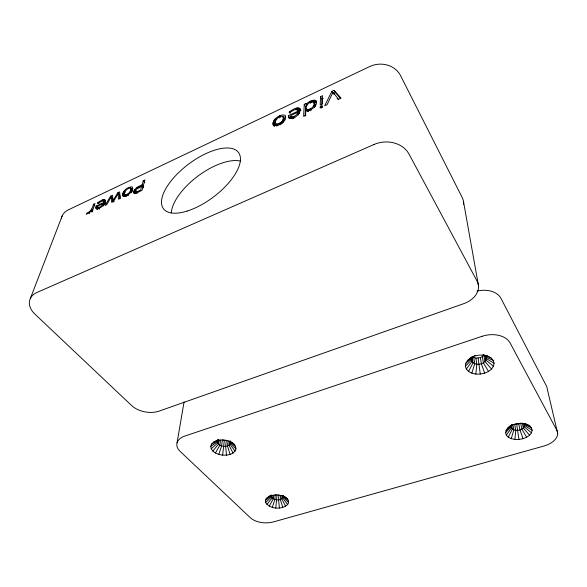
<?xml version="1.0" encoding="UTF-8"?>
<svg xmlns="http://www.w3.org/2000/svg" width="587" height="587" viewBox="0 0 587 587"><rect width="100%" height="100%" fill="white"/><g stroke="black" fill="none" stroke-linecap="round" stroke-linejoin="round"><path stroke-width="0.88" d="M275.464 123.864C279.118 125.17 285.546 119.858 282.589 116.27C277.878 115.837 272.126 122.096 276.895 126.08L275.193 123.453M103.694 201.994L103.576 201.165L102.446 200.908L97.611 203.484L97.97 202.427L101.5 200.336L103.473 199.624L105.176 199.976C105.616 204.371 100.656 208.921 96.378 208.803L95.908 208.062L96.378 205.986L103.547 202.61L103.694 201.994L104.78 203.249M119.946 198.802L119.931 195.486L118.317 193.578L118.405 199.184L120.1 198.384L119.675 191.868L117.826 192.741L113.064 200.46L114.149 201.73M321.669 104.853L321.83 98.998L320.48 96.701L322.637 95.674L322.424 104.016L320.231 105.044L320.48 96.701M305.137 116.05L305.644 106.621L304.264 104.354L305.996 103.539L306.913 105.051M304.264 104.354L303.596 116.336L305.768 115.323C305.401 111.721 305.394 110.055 309.07 110.349C311.917 109.277 314.771 107.494 316.092 104.64C318.697 97.2 308.248 100.832 306.223 104.515L305.996 103.539M282.941 495.516L282.802 498.011L287.645 504.615C281.657 509.861 270.181 509.391 265.588 502.553L265.361 500.498L266.271 498.532L271.304 494.951M283.389 495.34C283.558 501.195 273.813 501.063 271.436 496.94L271.326 495.876L265.361 500.498M124.246 194.649L124.466 194.913C127.753 195.148 131.246 191.678 130.923 188.332L130.696 188.067C127.416 187.84 123.96 191.325 124.246 194.649L125.545 196.197M280.557 495.325L280.315 499.478L282.809 507.425M281.965 495.538L281.775 498.862L285.642 506.251M278.862 494.812L278.568 499.794L279.419 508.026M277.005 494.804L275.802 508.012M275.2 494.467L274.885 499.449L272.302 507.366M272.287 495.465L272.119 497.952L266.931 504.504M273.527 495.494L273.307 498.818L269.242 506.163M271.546 495.281L271.436 496.94L265.588 502.553M288.444 115.632L289.853 117.87L289.787 118.684L288.378 116.439L288.444 115.632L298.086 111.097C297.022 106.893 291.181 111.919 289.237 112.909L289.332 111.787C292.289 110.077 298.585 105.066 300.874 110.143M526.686 437.234L523.024 438.687L518.967 439.443L514.902 439.428L515.775 430.308L514.623 424.291L518.791 423.895L520.669 423.132L521.858 429.156L526.686 437.234L529.606 435.216L531.484 432.824L532.138 430.286L531.484 427.857L529.577 425.78L524.991 423.653M491.033 357.857L482.903 354.871C487.599 355.59 493.425 357.776 494.063 363.199C493.249 371.608 483.123 374.719 475.866 374.073L476.835 364.197L475.859 358.121L472.095 356.742M218.085 439.993L213.529 442.172L211.547 444.132L210.74 446.421C211.1 452.195 217.711 454.521 222.62 455.138L224.322 440.382L226.325 440.389L225.621 446.311L226.509 455.152C230.324 454.69 235.013 453.127 235.937 448.894L235.592 446.494L234.044 444.198L230.779 441.644M230.412 440.837L230.023 444.22C226.619 448.285 216.192 446.465 217.726 440.074M229.48 440.984L228.989 445.217L233.046 453.061M228.064 440.859L227.47 445.937L230.097 454.433M220.521 440.111L219.883 445.188L215.407 453.003M219.068 439.957L218.533 444.19L212.78 451.08M218.144 439.626L217.711 443.009L211.166 448.813M475.866 374.073C471.361 373.523 466.129 371.189 465.366 366.2C465.3 361.665 469.123 358.569 472.784 356.617M467.656 360.323L472.63 357.057L471.434 360.095C473.357 367.315 487.973 364.564 485.882 356.808M177.083 442.73L184.061 401.89M143.397 187.825L141.805 185.874C139.427 187.143 135.443 188.339 135.362 191.597L136.632 193.116M133.513 192.353C134.364 188.288 138.737 186.446 142.105 184.824L143.272 180.73L144.952 179.938L141.966 190.445L134.981 193.336L133.843 193.196L133.513 192.353L134.584 193.644M274.349 126.286L274.547 124.349L275.552 122.345L274.129 120.137C276.668 117.195 280.997 113.841 285.025 115.25L285.517 116.043C287.689 122.595 268.406 131.429 274.129 120.137M306.348 108.903L306.634 109.329C310.266 110.261 315.182 106.372 314.111 102.365C309.657 99.673 302.731 107.7 308.021 111.611M514.902 439.428L511.218 438.65L508.254 437.183L506.317 435.15L505.583 432.758L506.141 430.227L507.96 427.806L510.998 425.274M124.649 194.767L124.099 196.572L122.485 194.657C123.431 190.437 127.739 186.739 132.06 186.835L132.552 187.297C132.911 191.912 127.063 197.137 122.676 195.838L122.485 194.657M524.286 423.829C525.937 430.352 514.755 432.487 511.343 428.07L511.277 425.516L506.141 430.227M98.022 207.849L97.574 209.339L95.93 207.475M141.805 185.874L140.572 190.166L136.976 191.736L135.362 191.597M511.218 438.65L513.867 429.897L512.891 424.739M471.823 373.163L474.744 363.72L473.782 357.652M218.797 454.397L221.629 445.915L222.363 439.993L224.322 440.382M93.436 204.261C92.68 207.908 90.78 211.966 86.891 213.066L86.274 214.292L88.446 213.257L91.293 210.652L90.963 212.046L92.262 211.437L94.991 203.528L93.436 204.261L95.072 206.118M297.969 112.154L290.631 115.602L290.77 116.571C293.427 118.134 297.227 114.744 297.969 112.154L298.9 113.665M235.592 446.494L230.28 441.806L230.023 444.22L235.057 451.154M30.465 298.181L62.361 215.436M136.037 192.015L135.252 193.607L133.638 191.663M332.939 92.298L327.135 104.633L324.692 105.763L331.853 91.337L334.069 90.295L341.047 98.139L338.611 99.262L332.939 92.298L334.274 94.624M320.355 106.621L319.952 107.45L320.311 107.913L322.16 107.054L322.549 106.232L322.19 105.755L320.355 106.621L321.265 108.162M287.645 504.615L288.621 502.67L288.459 500.616L287.175 498.642L284.526 496.507M508.254 437.183L512.341 429.134L511.534 424.834M113.071 202.031L112.763 198.868L111.141 196.975L106.768 204.636L105.117 205.413L110.605 196.153L112.491 195.266L113.064 200.46M468.529 371.432L473.049 362.817L472.234 357.608M103.187 203.601L97.735 206.169C97.237 209.941 103.077 205.34 103.187 203.601L104.273 204.856M118.317 193.578L113.43 201.51L111.691 202.332L111.141 196.975M506.317 435.15L511.343 428.07L511.028 426.353M466.298 369.032L471.904 361.57L471.368 358.099M505.583 432.758L510.976 426.83M465.366 366.2L471.434 360.095L471.163 358.363M507.96 427.806L511.996 424.717M475.859 358.121L480.364 357.644L483.901 355.495L484.935 361.57L491.583 369.04M465.829 363.199L471.684 358.54M470.679 357.857L475.675 355.267M210.74 446.421L217.506 441.769L217.931 440.588L211.547 444.132M266.271 498.532L270.424 495.78M213.529 442.172L218.181 439.949M305.644 106.621L306.796 106.078M321.83 98.998L323.268 98.323M340.643 98.528L335.397 92.621L333.189 93.663L331.853 91.337M289.853 117.87L291.453 117.121M142.56 187.312L143.698 186.776L142.105 184.824M268.244 496.859C274.158 493.902 282.024 494.313 287.175 498.642M510.851 425.736C515.694 423.322 521.395 422.684 526.598 424.254M313.502 102.842L316.474 102.461L315.109 100.172M474.619 356.06L479.065 355.113L483.585 355.113L487.709 356.06M216.486 440.756C222.414 439.098 229.348 440.008 234.044 444.198M131.774 188.823L132.853 188.632M298.013 110.341L300.815 110.437L299.436 108.177M104.075 202.779L104.956 202.823M131.459 189.88L131.936 189.865M222.62 455.138L226.509 455.152M284.343 117.011L285.553 117.055M314.221 103.906L315.476 104.655L315.674 105.946M298.379 111.699L299.421 112.711L297.484 109.622M529.577 425.78L524.081 423.543L529.643 425.846M484.605 355.788L485.735 357.057L493.219 360.323M531.484 427.857L524.286 424.291L524.631 425.546L532.138 430.286M494.063 363.199L486.183 358.54L485.735 357.057M283.998 118.493L284.842 119.726L282.589 116.27M493.498 366.207L485.904 360.095L485.163 355.759M531.484 432.824L524.308 426.859L523.619 423.418M288.459 500.616L283.205 495.934L283.301 496.998L288.621 502.67M230.471 443.046L235.937 448.894M88.6 212.311L89.708 213.551M91.719 209.067L92.819 210.307M91.374 209.662L92.475 210.894M90.934 210.256L92.401 211.892M96.121 206.741L97.765 208.612M95.908 208.062L97.009 209.302M529.606 435.216L523.355 428.099L522.32 422.941M98.462 207.673L99.563 208.921M98.088 207.688L99.181 208.935M96.378 205.986L98.902 208.847M97.97 202.427L99.056 203.667M102.571 204.716L103.664 205.971M103.547 202.61L104.64 203.865M337.158 98.389L338.281 99.68M104.207 199.558L105.293 200.805M103.473 199.624L105.095 201.502L104.192 201.759L102.571 199.888M103.327 200.945L105.33 203.388L103.701 201.51M102.945 200.864L104.574 202.735M110.605 196.153L112.227 198.039M117.826 192.741L119.44 194.642M122.676 193.805L124.29 195.72M122.485 195.332L123.564 196.608M123.534 191.934L124.605 193.211M125.31 195.023L126.388 196.307M123.043 192.852L125.904 196.322M127.438 194.15L128.516 195.442M124.158 191.054L125.229 192.323M126.675 194.554L127.753 195.838M130.828 189.968L131.899 191.252M130.563 190.709L131.635 191.993M130.219 191.399L131.297 192.69M133.953 190.863L135.568 192.807M130.696 188.067L132.295 189.99M131.018 188.743L132.618 190.672M130.989 189.285L132.589 191.215M135.069 189.285L136.14 190.577M136.976 191.736L138.048 193.042M135.399 190.79L136.47 192.088M134.43 190.071L136.954 193.218M136.8 187.737L137.864 189.029M139.068 186.299L140.132 187.598M137.872 187.004L138.936 188.295M143.272 180.73L144.857 182.674M272.911 123.167L274.342 125.376M272.918 124.077L273.872 125.552M273.146 124.782L274.1 126.256M276.448 124.202L277.402 125.684M275.061 122.881L276.837 125.596M273.527 121.135L274.951 123.343M273.116 122.147L274.547 124.349M274.936 119.161L275.875 120.629M277.145 124.128L278.099 125.611M279.933 122.977L280.887 124.459M275.905 118.222L276.851 119.689M278.957 123.483L279.911 124.965M282.156 121.186L283.103 122.676M278.297 116.549L279.236 118.024M281.533 121.825L282.479 123.314M280.791 122.419L281.738 123.908M283.294 119.022L284.24 120.511M283.037 119.777L283.983 121.267M279.713 115.808L280.652 117.283M282.655 120.504L283.602 121.993M283.007 116.52L284.702 119.154M283.426 118.222L284.842 120.452M288.378 116.439L289.354 118.706M291.856 117.092L292.796 118.596M291.101 116.351L292.04 117.855M291.387 117.04L292.326 118.545M290.77 116.571L292.179 118.816M293.904 116.49L294.843 117.994M289.332 111.787L290.257 113.276M292.436 117.018L293.375 118.523M297.514 113.379L298.445 114.891M296.626 108.089L299.223 112.22M296.993 109.446L297.917 110.95M298.086 111.097L299.48 113.357M295.334 108.492L296.259 109.989M298.688 107.935L300.074 110.187M297.741 107.905L299.128 110.158M307.61 109.637L308.535 111.156M307.052 109.571L307.977 111.097M309.21 109.263L310.127 110.789M310.237 108.83L311.161 110.356M309.444 101.837L310.354 103.356M488.531 371.439L483.372 362.817L482.353 356.742M313.994 105.176L314.911 106.702M310.831 101.111L311.741 102.63M313.656 105.895L314.573 107.421M313.289 100.216L314.647 102.505M313.818 101.962L315.476 104.655M313.399 101.712L314.764 104.002M312.137 100.56L313.047 102.079M315.769 100.465L316.672 101.991M314.28 100.091L315.637 102.38M321.272 105.983L322.19 107.524M334.069 90.295L335.397 92.621M299.95 108.639C301.652 113.937 292.348 121.091 288.408 117.209M523.024 438.687L519.972 429.911L518.791 423.895M484.642 373.171L481.369 363.72L480.364 357.644M557.65 433.191L547.26 388.954A18.784 11.733 -9.2 0 0 546.424 385.975L501.012 298.431A20.648 14.499 -9.7 0 0 477.004 291.137M276.484 125.097L276.616 125.669M516.714 424.291L518.967 439.443M463.503 201.649L478.412 285.26M478.126 358.121L480.276 374.073M307.559 109.769L307.735 111.185M463.598 204.247A20.787 16.392 -11.3 0 0 462.211 197.533L400.576 75.657A23.142 20.816 -12 0 0 369.583 66.602L68.415 209.808A20.728 14.991 20 0 0 61.349 218.43M171.294 212.927A46.307 21.044 -36.9 0 1 197.768 176.21A46.307 21.044 -36.9 0 1 240.384 161.051M373.89 144.541L37.003 292.465A23.113 15.211 17 0 0 35.007 314.214L131.649 405.558A20.119 12.54 9.8 0 0 159.216 411.083L463.701 303.677A23.238 16.774 -8.7 0 0 477.04 281.041L409.066 154.161A26.21 21.932 -7.3 0 0 373.89 144.541M482.03 336.322L184.92 436.031A18.784 11.204 6.8 0 0 180.114 451.366L250.37 517.763A16.986 9.333 3.3 0 0 273.41 521.916L543.885 446.039A19.731 11.623 -8.3 0 0 556.814 430.234L510.066 342.889A21.792 14.521 -8.6 0 0 482.03 336.322M187.143 211.071A46.887 20.611 -36.9 0 0 239.907 155.269A46.887 20.611 -36.9 0 0 175.858 175.418A46.887 20.611 -36.9 0 0 187.143 211.071"/></g></svg>
